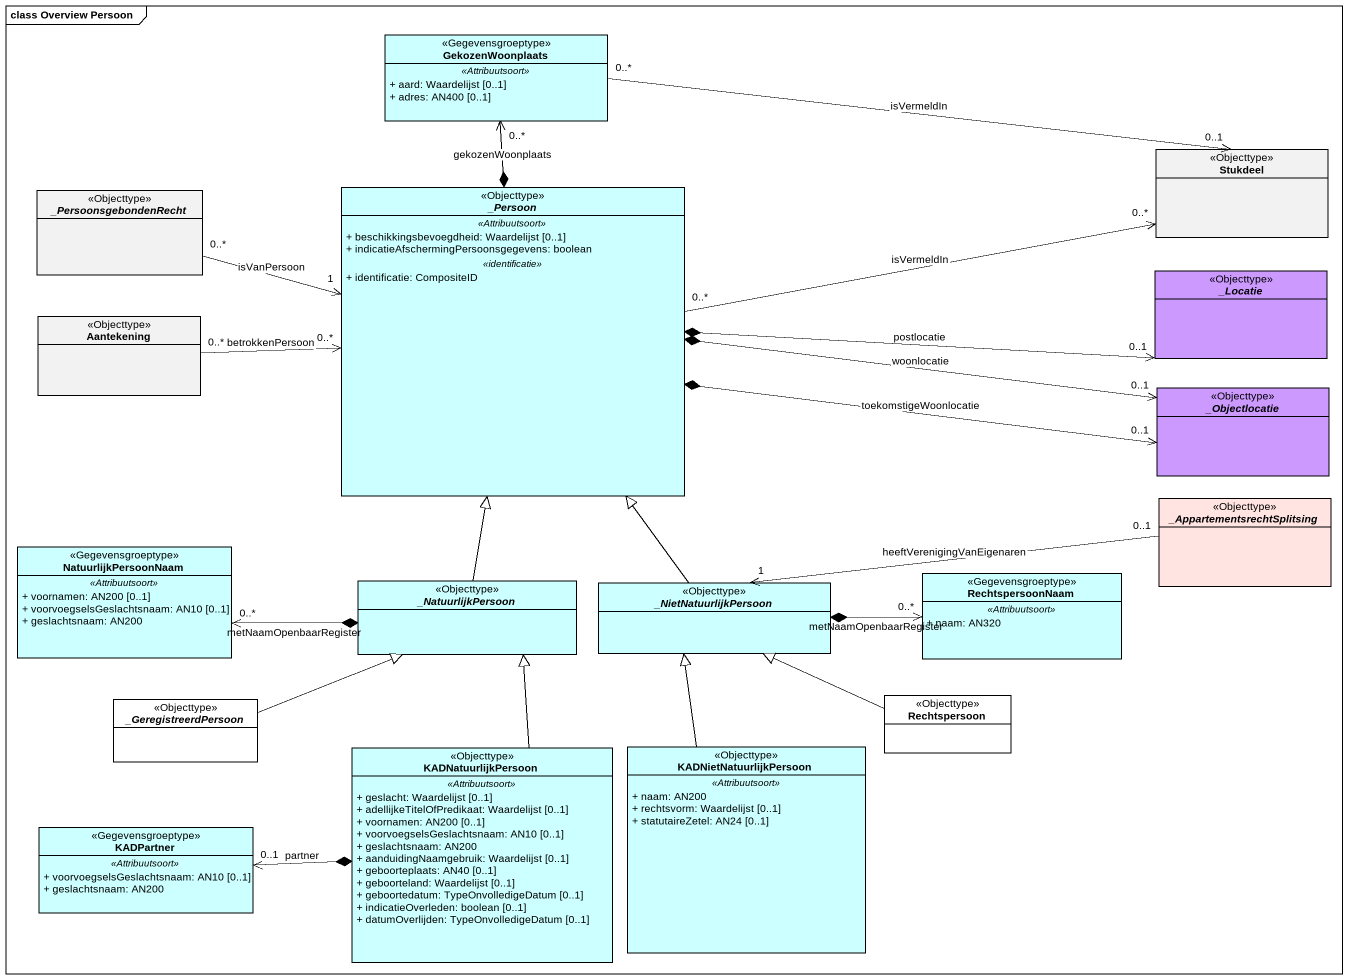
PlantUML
@startuml
mainframe class Overview Persoon
hide circle
hide empty members
skinparam classAttributeIconSize 0
class GekozenWoonplaats <<Gegevensgroeptype>> #CCFFFF {
  .. <<Attribuutsoort>> ..
  + aard: Waardelijst [0..1]
  + adres: AN400 [0..1]
}
class Stukdeel <<Objecttype>>
abstract class "_PersoonsgebondenRecht" as PersoonsgebondenRecht <<Objecttype>>
abstract class "_Persoon" as Persoon <<Objecttype>> #CCFFFF {
  .. <<Attribuutsoort>> ..
  + beschikkingsbevoegdheid: Waardelijst [0..1]
  + indicatieAfschermingPersoonsgegevens: boolean
  .. <<identificatie>> ..
  + identificatie: CompositeID
}
abstract class "_Locatie" as Locatie <<Objecttype>> #CC99FF
class Aantekening <<Objecttype>>
abstract class "_Objectlocatie" as Objectlocatie <<Objecttype>> #CC99FF
abstract class "_AppartementsrechtSplitsing" as AppartementsrechtSplitsing <<Objecttype>> #FFE4E1
class NatuurlijkPersoonNaam <<Gegevensgroeptype>> #CCFFFF {
  .. <<Attribuutsoort>> ..
  + voornamen: AN200 [0..1]
  + voorvoegselsGeslachtsnaam: AN10 [0..1]
  + geslachtsnaam: AN200
}
abstract class "_NatuurlijkPersoon" as NatuurlijkPersoon <<Objecttype>> #CCFFFF
abstract class "_NietNatuurlijkPersoon" as NietNatuurlijkPersoon <<Objecttype>> #CCFFFF
class RechtspersoonNaam <<Gegevensgroeptype>> #CCFFFF {
  .. <<Attribuutsoort>> ..
  + naam: AN320
}
class Rechtspersoon <<Objecttype>> #FFFFFF
abstract class "_GeregistreerdPersoon" as GeregistreerdPersoon <<Objecttype>> #FFFFFF
class KADNatuurlijkPersoon <<Objecttype>> #CCFFFF {
  .. <<Attribuutsoort>> ..
  + geslacht: Waardelijst [0..1]
  + adellijkeTitelOfPredikaat: Waardelijst [0..1]
  + voornamen: AN200 [0..1]
  + voorvoegselsGeslachtsnaam: AN10 [0..1]
  + geslachtsnaam: AN200
  + aanduidingNaamgebruik: Waardelijst [0..1]
  + geboorteplaats: AN40 [0..1]
  + geboorteland: Waardelijst [0..1]
  + geboortedatum: TypeOnvolledigeDatum [0..1]
  + indicatieOverleden: boolean [0..1]
  + datumOverlijden: TypeOnvolledigeDatum [0..1]
}
class KADNietNatuurlijkPersoon <<Objecttype>> #CCFFFF {
  .. <<Attribuutsoort>> ..
  + naam: AN200
  + rechtsvorm: Waardelijst [0..1]
  + statutaireZetel: AN24 [0..1]
}
class KADPartner <<Gegevensgroeptype>> #CCFFFF {
  .. <<Attribuutsoort>> ..
  + voorvoegselsGeslachtsnaam: AN10 [0..1]
  + geslachtsnaam: AN200
}
GekozenWoonplaats "0..*" -right-> "0..1" Stukdeel : isVermeldIn
PersoonsgebondenRecht "0..*" -right-> "1" Persoon : isVanPersoon
Persoon *-up-> "0..*" GekozenWoonplaats : gekozenWoonplaats
Persoon "0..*" -right-> "0..*" Stukdeel : isVermeldIn
Persoon *-right-> "0..1" Locatie : postlocatie
Persoon *-right-> "0..1" Objectlocatie : toekomstigeWoonlocatie
Persoon *-right-> "0..1" Objectlocatie : woonlocatie
Aantekening "0..*" -right-> "0..*" Persoon : betrokkenPersoon
AppartementsrechtSplitsing "0..1" -left-> "1" NietNatuurlijkPersoon : heeftVerenigingVanEigenaren
NatuurlijkPersoon -up-|> Persoon
NatuurlijkPersoon *-left-> "0..*" NatuurlijkPersoonNaam : metNaamOpenbaarRegister
NietNatuurlijkPersoon -up-|> Persoon
NietNatuurlijkPersoon *-right-> "0..*" RechtspersoonNaam : metNaamOpenbaarRegister
Rechtspersoon -left-|> NietNatuurlijkPersoon
GeregistreerdPersoon -right-|> NatuurlijkPersoon
KADNatuurlijkPersoon -up-|> NatuurlijkPersoon
KADNatuurlijkPersoon *-left-> "0..1" KADPartner : partner
KADNietNatuurlijkPersoon -up-|> NietNatuurlijkPersoon
@enduml
